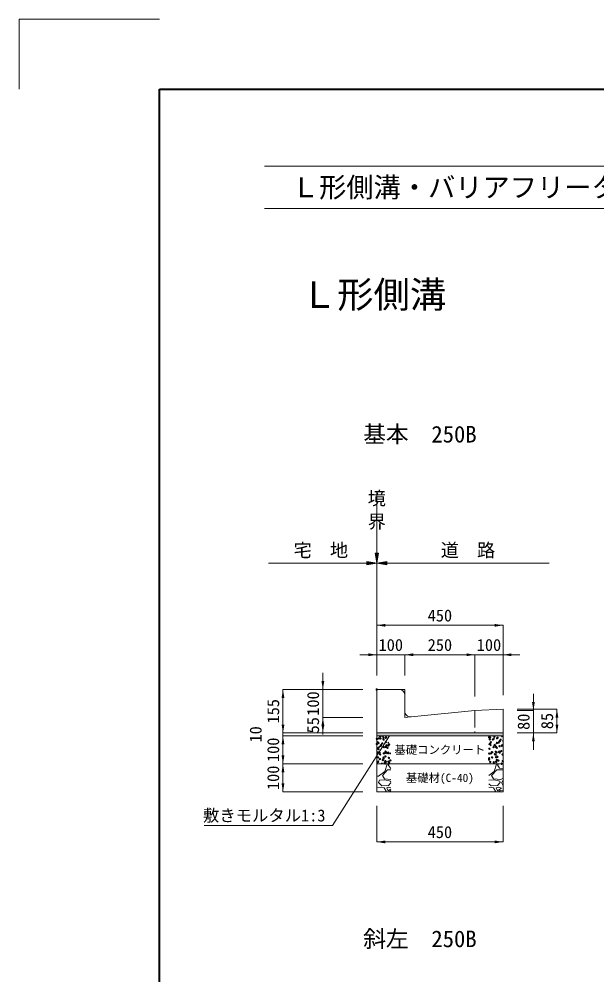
# Model space of a CAD drawing. Units: millimetres at full size; some dimension numbers follow another scale. Extents: x -3213 to 7287, y 2125 to 9550.
# Drawn here: x -3213 to -1154, y 6140 to 9550 of the extents above; entities that cross this region are included whole.
import ezdxf
from ezdxf.enums import TextEntityAlignment as Align

# ---------------------------------------------------------------- set-up
doc = ezdxf.new("R2010")
doc.units = ezdxf.units.MM
doc.header["$LTSCALE"] = 10
doc.header["$PDMODE"] = 32
doc.header["$PDSIZE"] = 5
doc.linetypes.add('DASHED', pattern=[7.5, 6, -1.5])
for name, color, linetype, lineweight in [('Defpoints_2', 7, 'Continuous', 13), ('ハッチング_基礎', 150, 'Continuous', 5), ('図枠', 7, 'Continuous', 5), ('寸法線', 7, 'Continuous', 13), ('引出線', 4, 'Continuous', 13), ('本体', 2, 'Continuous', 13), ('舗装・基礎', 3, 'Continuous', 13), ('補助線', 8, 'DASHED', 13)]:
    doc.layers.add(name, color=color, linetype=linetype, lineweight=lineweight)
doc.layers.add('ハッチング_モルタル', color=30, linetype='Continuous')
doc.layers.add('文字', color=41, linetype='Continuous')
doc.styles.add('ＭＳ ゴシック', font='')
doc.styles.get('ＭＳ ゴシック').set_extended_font_data('MS Gothic')

# ---------------------------------------------------------------- blocks, each defined once
blk = doc.blocks.new('filled_arrow')
at = {"color": 0, "linetype": 'Continuous', "lineweight": -2}
blk.add_solid([(7.5, 1.25), (0, 0), (7.5, -1.25)], dxfattribs=at)

msp = doc.modelspace()

# ---------------------------------------------------------------- hatches: boundary and pattern name
at = {"layer": 'ハッチング_モルタル'}
msp.add_hatch(color=256, dxfattribs=at).paths.add_polyline_path([(-1488.13, 6993.32), (-1488.13, 7003.32), (-1938.13, 7003.32), (-1938.13, 6993.32)])
at = {"layer": '寸法線'}
for points in [[(-1944.13, 7644.51), (-1932.13, 7644.51), (-1938.13, 7608.51)], [(-1974.13, 7614.51), (-1974.13, 7602.51), (-1938.13, 7608.51)], [(-1902.13, 7614.51), (-1902.13, 7602.51), (-1938.13, 7608.51)]]:
    msp.add_hatch(color=256, dxfattribs=at).paths.add_polyline_path(points)

# ---------------------------------------------------------------- linework, layer by layer
at = {"layer": 'Defpoints_2'}
for p, q in [((-3213.13, 9549.64), (-2713.13, 9549.64)), ((-3213.13, 9299.64), (-3213.13, 9549.64))]:
    msp.add_line(p, q, dxfattribs=at)
at = {"layer": 'ハッチング_基礎'}
for p, q in [((-1918.44, 6991.46), (-1915.91, 6989.76)), ((-1918.43, 6991.47), (-1914.87, 6992.83)), ((-1915.91, 6989.76), (-1914.88, 6992.83)), ((-1530.21, 6992.62), (-1529.62, 6993.32)), ((-1530.21, 6992.62), (-1527.17, 6992.35)), ((-1527.19, 6992.35), (-1527.37, 6993.32)), ((-1493.77, 6989.43), (-1491.32, 6992.35)), ((-1493.77, 6989.43), (-1490.74, 6989.16)), ((-1490.76, 6989.16), (-1491.34, 6992.34)), ((-1935.54, 6970.39), (-1933.09, 6973.31)), ((-1935.54, 6970.39), (-1932.5, 6970.12)), ((-1932.52, 6970.12), (-1933.11, 6973.3)), ((-1930.79, 6954.63), (-1927.24, 6956)), ((-1928.27, 6952.92), (-1927.24, 6955.99)), ((-1906.68, 6958.27), (-1902.16, 6957.57)), ((-1906.67, 6958.27), (-1902.72, 6962.39)), ((-1902.16, 6957.57), (-1902.72, 6962.39)), ((-1899.1, 6967.2), (-1896.65, 6970.12)), ((-1899.1, 6967.2), (-1896.07, 6966.93)), ((-1896.09, 6966.93), (-1896.67, 6970.12)), ((-1534.39, 6958.91), (-1531.86, 6957.21)), ((-1534.38, 6958.92), (-1530.83, 6960.29)), ((-1531.86, 6957.21), (-1530.83, 6960.28)), ((-1523.77, 6981.56), (-1519.81, 6985.69)), ((-1523.77, 6981.57), (-1519.25, 6980.87)), ((-1523.16, 6954.41), (-1520.71, 6957.33)), ((-1520.14, 6954.14), (-1520.73, 6957.32)), ((-1519.26, 6980.86), (-1519.82, 6985.68)), ((-1491.7, 6975.31), (-1488.14, 6976.67)), ((-1491.7, 6975.3), (-1489.18, 6973.59)), ((-1489.18, 6973.59), (-1488.15, 6976.66)), ((-1930.8, 6954.62), (-1928.27, 6952.92)), ((-1928.49, 6932.18), (-1926.04, 6935.1)), ((-1928.49, 6932.18), (-1925.45, 6931.91)), ((-1925.47, 6931.91), (-1926.06, 6935.09)), ((-1900.47, 6934.18), (-1896.91, 6935.54)), ((-1900.47, 6934.17), (-1897.95, 6932.46)), ((-1897.95, 6932.46), (-1896.92, 6935.53)), ((-1892.05, 6928.99), (-1889.6, 6931.91)), ((-1892.05, 6928.99), (-1889.02, 6928.72)), ((-1889.04, 6928.72), (-1889.62, 6931.9)), ((-1523.16, 6954.41), (-1520.12, 6954.14)), ((-1517.04, 6923.67), (-1512.52, 6922.97)), ((-1517.03, 6923.67), (-1513.08, 6927.79)), ((-1512.52, 6922.97), (-1513.08, 6927.79)), ((-1504.06, 6938.47), (-1500.5, 6939.83)), ((-1504.06, 6938.46), (-1501.54, 6936.75)), ((-1501.54, 6936.75), (-1500.51, 6939.82)), ((-1921.44, 6893.97), (-1918.99, 6896.88)), ((-1921.44, 6893.97), (-1918.41, 6893.7)), ((-1918.42, 6893.7), (-1919.01, 6896.88)), ((-1912.83, 6897.34), (-1909.27, 6898.71)), ((-1912.83, 6897.33), (-1910.31, 6895.63)), ((-1910.31, 6895.63), (-1909.28, 6898.7)), ((-1909.08, 6866.06), (-1900.95, 6891.46)), ((-1900.95, 6891.46), (-1902.09, 6893.32)), ((-1899.94, 6900.37), (-1895.98, 6904.5)), ((-1899.94, 6900.38), (-1895.42, 6899.68)), ((-1894.01, 6893.32), (-1897.9, 6889.43)), ((-1897.9, 6889.43), (-1889.77, 6877.23)), ((-1895.42, 6899.67), (-1895.99, 6904.5)), ((-1519.48, 6866.06), (-1511.35, 6891.46)), ((-1516.42, 6901.63), (-1512.86, 6903)), ((-1516.42, 6901.62), (-1513.9, 6899.92)), ((-1516.11, 6916.2), (-1513.66, 6919.11)), ((-1516.11, 6916.2), (-1513.08, 6915.93)), ((-1513.9, 6899.92), (-1512.87, 6902.99)), ((-1513.1, 6915.93), (-1513.68, 6919.11)), ((-1511.35, 6891.46), (-1512.49, 6893.32)), ((-1504.41, 6893.32), (-1508.3, 6889.43)), ((-1508.3, 6889.43), (-1500.17, 6877.23)), ((-1931.43, 6848.79), (-1909.08, 6866.06)), ((-1918.22, 6851.83), (-1899.93, 6872.15)), ((-1899.93, 6872.15), (-1888.13, 6872.15)), ((-1889.77, 6877.23), (-1888.13, 6877.04)), ((-1538.13, 6851.65), (-1519.48, 6866.06)), ((-1528.62, 6851.83), (-1510.33, 6872.15)), ((-1510.33, 6872.15), (-1488.13, 6872.15)), ((-1500.17, 6877.23), (-1488.13, 6875.79)), ((-1938.13, 6849.1), (-1931.43, 6848.79)), ((-1931.43, 6826.43), (-1928.38, 6834.56)), ((-1920.25, 6814.24), (-1931.43, 6826.43)), ((-1909.08, 6836.59), (-1928.38, 6834.56)), ((-1911.11, 6839.64), (-1918.22, 6851.83)), ((-1888.13, 6837.8), (-1911.11, 6839.64)), ((-1888.76, 6831.51), (-1909.08, 6836.59)), ((-1888.13, 6826.01), (-1896.89, 6816.27)), ((-1888.13, 6828.35), (-1888.76, 6831.51)), ((-1519.48, 6836.59), (-1538.13, 6834.63)), ((-1530.65, 6814.24), (-1538.13, 6822.39)), ((-1521.51, 6839.64), (-1528.62, 6851.83)), ((-1496.11, 6837.61), (-1521.51, 6839.64)), ((-1499.16, 6831.51), (-1519.48, 6836.59)), ((-1498.14, 6826.43), (-1507.29, 6816.27)), ((-1498.14, 6826.43), (-1499.16, 6831.51)), ((-1488.13, 6841.79), (-1496.11, 6837.61)), ((-1493.06, 6826.43), (-1488.13, 6814.92)), ((-1492.05, 6826.43), (-1488.13, 6835.58)), ((-1936.51, 6810.18), (-1938.13, 6808.7)), ((-1912.13, 6808.15), (-1936.51, 6810.18)), ((-1896.89, 6816.27), (-1920.25, 6814.24)), ((-1903.07, 6793.32), (-1912.13, 6808.15)), ((-1894.85, 6810.18), (-1901.97, 6807.13)), ((-1901.97, 6807.13), (-1897.9, 6796.97)), ((-1897.9, 6796.97), (-1888.13, 6802.84)), ((-1888.13, 6807.93), (-1894.85, 6810.18)), ((-1888.13, 6797.6), (-1892.41, 6793.32)), ((-1522.53, 6808.15), (-1538.13, 6809.45)), ((-1507.29, 6816.27), (-1530.65, 6814.24)), ((-1513.47, 6793.32), (-1522.53, 6808.15)), ((-1505.25, 6810.18), (-1512.37, 6807.13)), ((-1512.37, 6807.13), (-1508.3, 6796.97)), ((-1508.3, 6796.97), (-1493.06, 6806.11)), ((-1493.06, 6806.11), (-1505.25, 6810.18)), ((-1498.14, 6797.99), (-1502.81, 6793.32)), ((-1488.13, 6796.48), (-1498.14, 6797.99))]:
    msp.add_line(p, q, dxfattribs=at)
for p in [(-1925.96, 6991.07), (-1904.93, 6987.45), (-1537.75, 6987.78), (-1534.61, 6987.28), (-1518.51, 6990.32), (-1938.05, 6963.58), (-1937.41, 6981.94), (-1931.63, 6966.96), (-1931.01, 6983.87), (-1924.69, 6983.62), (-1924.09, 6959.56), (-1924.02, 6957.05), (-1918.82, 6966.11), (-1914.2, 6985.52), (-1913.79, 6979.92), (-1913.38, 6952.74), (-1906.16, 6953.63), (-1905.54, 6970.54), (-1905.45, 6986.15), (-1896.97, 6958.42), (-1894.39, 6962.14), (-1536.09, 6963.7), (-1535.47, 6980.61), (-1533.75, 6964.12), (-1531.87, 6970.28), (-1523.9, 6980.46), (-1521.58, 6952.97), (-1517.6, 6960.32), (-1513.16, 6954.47), (-1509.7, 6967.51), (-1509.08, 6984.42), (-1507.49, 6986.14), (-1504.12, 6969.21), (-1500.44, 6956.14), (-1499.79, 6974.5), (-1496.78, 6979.32), (-1491.95, 6958.05), (-1490.48, 6959.17), (-1934.2, 6933.74), (-1932.86, 6933.14), (-1932.24, 6950.05), (-1932.18, 6946.08), (-1926.11, 6926.74), (-1913.46, 6930.27), (-1907.4, 6919.8), (-1907.08, 6932.6), (-1906.78, 6936.72), (-1900.74, 6931.94), (-1900.1, 6950.3), (-1896.49, 6931.83), (-1537.32, 6929.88), (-1536.7, 6946.79), (-1531.8, 6930.1), (-1527.49, 6934.36), (-1526.52, 6934.43), (-1516.78, 6927.53), (-1513.8, 6936.11), (-1510.94, 6933.69), (-1510.32, 6950.6), (-1507.93, 6918.6), (-1502.17, 6935.19), (-1500.37, 6933.21), (-1494.56, 6938.64), (-1489.66, 6926.39), (-1934.1, 6899.32), (-1933.48, 6916.23), (-1933.38, 6900.96), (-1926.82, 6910.23), (-1916.97, 6906.64), (-1914.11, 6911.9), (-1913.94, 6915.59), (-1908.23, 6894.4), (-1908.02, 6902.89), (-1906.26, 6899.81), (-1894.87, 6914.44), (-1894.54, 6897.81), (-1889.85, 6905.49), (-1537.94, 6912.97), (-1537.6, 6908.54), (-1533.9, 6899.79), (-1527.17, 6916.07), (-1521.29, 6898.57), (-1512.17, 6899.86), (-1511.55, 6916.77), (-1510.48, 6907.39), (-1504.27, 6904.88), (-1492.1, 6893.72), (-1489.21, 6902.79)]:
    msp.add_point(p, dxfattribs=at)
at = {"layer": '図枠', "lineweight": 40}
for p, q in [((-2713.13, 2374.64), (-2713.13, 9299.64)), ((-2713.13, 9299.64), (7036.87, 9299.64))]:
    msp.add_line(p, q, dxfattribs=at)
at = {"layer": '図枠', "lineweight": 13}
for p, q in [((-2338.13, 9024.64), (6661.87, 9024.64)), ((-2338.13, 8874.64), (6661.87, 8874.64))]:
    msp.add_line(p, q, dxfattribs=at)
at = {"layer": '寸法線'}
for p, q in [((-1938.13, 7644.51), (-1938.13, 7864.98)), ((-1974.13, 7608.51), (-2324.13, 7608.51)), ((-1938.13, 7387.32), (-1938.13, 7608.51)), ((-1324.13, 7608.51), (-1902.13, 7608.51)), ((-1488.13, 7387.32), (-1938.13, 7387.32)), ((-1938.13, 7208.32), (-1938.13, 7387.32)), ((-1488.13, 7138.32), (-1488.13, 7387.32)), ((-1778.13, 7282.32), (-1998.13, 7282.32)), ((-1938.13, 7208.32), (-1938.13, 7282.32)), ((-1588.13, 7282.32), (-1838.13, 7282.32)), ((-1838.13, 7208.32), (-1838.13, 7282.32)), ((-1838.13, 7208.32), (-1838.13, 7282.32)), ((-1648.13, 7282.32), (-1428.13, 7282.32)), ((-1588.13, 7133.32), (-1588.13, 7282.32)), ((-1588.13, 7133.32), (-1588.13, 7282.32)), ((-1488.13, 7138.32), (-1488.13, 7282.32)), ((-2130.31, 6998.32), (-2130.31, 7218.32)), ((-2272.49, 7003.32), (-2272.49, 7158.32)), ((-1988.13, 7158.32), (-2272.49, 7158.32)), ((-1988.13, 7158.32), (-2130.31, 7158.32)), ((-1379.8, 6943.32), (-1379.8, 7143.32)), ((-2130.31, 6998.32), (-2130.31, 7063.32)), ((-1988.13, 7058.32), (-2130.31, 7058.32)), ((-1988.13, 7058.32), (-2130.31, 7058.32)), ((-1438.13, 7088.32), (-1295.94, 7088.32)), ((-1438.13, 7083.32), (-1379.8, 7083.32)), ((-1295.94, 7088.32), (-1295.94, 7003.32)), ((-2272.49, 7033.32), (-2272.49, 6963.32)), ((-1988.13, 7003.32), (-2272.49, 7003.32)), ((-1988.13, 7003.32), (-2272.49, 7003.32)), ((-1988.13, 6993.32), (-2272.49, 6993.32)), ((-2272.49, 6993.32), (-2272.49, 6833.32)), ((-1988.13, 6993.32), (-2272.49, 6993.32)), ((-1988.13, 7003.32), (-2130.31, 7003.32)), ((-1438.13, 7003.32), (-1295.94, 7003.32)), ((-1438.13, 7003.32), (-1379.8, 7003.32)), ((-2272.49, 6953.32), (-2272.49, 6793.32)), ((-1988.13, 6893.32), (-2272.49, 6893.32)), ((-1988.13, 6893.32), (-2272.49, 6893.32)), ((-1988.13, 6793.32), (-2272.49, 6793.32)), ((-1938.13, 6743.32), (-1938.13, 6614.74)), ((-1488.13, 6743.32), (-1488.13, 6614.74)), ((-1938.13, 6614.74), (-1488.13, 6614.74))]:
    msp.add_line(p, q, dxfattribs=at)
for points in [[(-1944.13, 7644.51), (-1932.13, 7644.51), (-1938.13, 7608.51)], [(-1974.13, 7614.51), (-1974.13, 7602.51), (-1938.13, 7608.51)], [(-1902.13, 7614.51), (-1902.13, 7602.51), (-1938.13, 7608.51)]]:
    msp.add_lwpolyline(points, close=True, dxfattribs=at)
at = {"layer": '引出線'}
msp.add_lwpolyline([(-1893.14, 6993.32), (-2095.98, 6673.81), (-2553.39, 6673.81)], dxfattribs=at)
at = {"layer": '本体'}
for p, q in [((-1938.13, 7158.32), (-1938.13, 7003.32)), ((-1858.13, 7158.32), (-1938.13, 7158.32)), ((-1838.13, 7080.42), (-1838.13, 7138.32)), ((-1816.14, 7060.52), (-1588.13, 7083.32)), ((-1588.13, 7083.32), (-1488.13, 7088.32)), ((-1488.13, 7088.32), (-1488.13, 7003.32)), ((-1938.13, 7003.32), (-1488.13, 7003.32))]:
    msp.add_line(p, q, dxfattribs=at)
for centre, start, end in [((-1858.13, 7138.32), 0, 90), ((-1818.13, 7080.42), 180, 275.71059)]:
    msp.add_arc(centre, 20, start, end, dxfattribs=at)
at = {"layer": '舗装・基礎'}
for points in [[(-1938.13, 7003.32), (-1488.13, 7003.32), (-1488.13, 6993.32), (-1938.13, 6993.32)], [(-1938.13, 6993.32), (-1488.13, 6993.32), (-1488.13, 6893.32), (-1938.13, 6893.32)], [(-1938.13, 6893.32), (-1488.13, 6893.32), (-1488.13, 6793.32), (-1938.13, 6793.32)]]:
    msp.add_lwpolyline(points, close=True, dxfattribs=at)
at = {"layer": '補助線'}
for p, q in [((-1858.13, 7158.32), (-1838.13, 7158.32)), ((-1838.13, 7138.32), (-1838.13, 7158.32)), ((-1838.13, 7080.42), (-1838.13, 7058.32)), ((-1816.14, 7060.52), (-1838.13, 7058.32)), ((-1588.13, 7083.32), (-1588.13, 7003.32))]:
    msp.add_line(p, q, dxfattribs=at)
msp.add_point((-1938.13, 7158.32), dxfattribs=at)

# ---------------------------------------------------------------- block references
at = {"layer": '寸法線', "xscale": 4, "yscale": 4}
for p in [(-1938.13, 7387.32), (-1838.13, 7282.32), (-1838.13, 7282.32), (-1488.13, 7282.32), (-1938.13, 6614.74)]:
    msp.add_blockref('filled_arrow', p, dxfattribs=at)
for p, rotation in [((-1488.13, 7387.32), 180), ((-1938.13, 7282.32), 180), ((-1588.13, 7282.32), 180), ((-1588.13, 7282.32), 180), ((-2130.31, 7158.32), 90), ((-2272.49, 7158.32), 270), ((-1379.8, 7083.32), 90), ((-2130.31, 7058.32), 270), ((-2130.31, 7058.32), 270), ((-1295.94, 7088.32), 270), ((-2272.49, 7003.32), 90), ((-2130.31, 7003.32), 90), ((-1295.94, 7003.32), 90), ((-2272.49, 6993.32), 270), ((-1379.8, 7003.32), 270), ((-2272.49, 6893.32), 90), ((-2272.49, 6893.32), 270), ((-2272.49, 6793.32), 90), ((-1488.13, 6614.74), 180)]:
    msp.add_blockref('filled_arrow', p, dxfattribs=dict(at, rotation=rotation))
at = {"layer": '引出線', "xscale": 0.133, "yscale": 0.133, "rotation": 237.6}
msp.add_blockref('filled_arrow', (-1893.14, 6993.32), dxfattribs=at)

# ---------------------------------------------------------------- texts
at = {"layer": '図枠', "style": 'ＭＳ ゴシック'}
for s, height, p in [('\u3000Ｌ形側溝・バリアフリータイプ\u3000布設標準構造図', 71.21, (-2338.13, 8949.64)), ('\u3000Ｌ形側溝', 94.94, (-2338.13, 8567.03))]:
    msp.add_text(s, height=height, dxfattribs=at).set_placement(p, align=Align.MIDDLE_LEFT)
at = {"layer": '寸法線', "style": 'ＭＳ ゴシック'}
for s, p in [('境', (-1970.5, 7864.32)), ('界', (-1970.5, 7780.99))]:
    msp.add_text(s, height=47.47, dxfattribs=at).set_placement(p, align=Align.TOP_LEFT)
for s, height, p in [('宅\u3000地', 47.47, (-2137.62, 7655.44)), ('道\u3000路', 47.47, (-1613.13, 7655.44)), ('450', 42.72, (-1713.13, 7422.32)), ('100', 42.72, (-1888.13, 7317.32)), ('250', 42.72, (-1713.13, 7317.32)), ('100', 42.72, (-1538.13, 7317.32)), ('450', 42.72, (-1713.13, 6649.74))]:
    msp.add_text(s, height=height, dxfattribs=at).set_placement(p, align=Align.MIDDLE_CENTER)
for s, p in [('100', (-2165.31, 7108.32)), ('155', (-2307.49, 7080.82)), ('80', (-1414.8, 7043.32)), ('85', (-1330.94, 7045.82)), ('10', (-2369.99, 6998.32)), ('55', (-2165.31, 7030.82)), ('100', (-2307.49, 6943.32)), ('100', (-2307.49, 6843.32))]:
    msp.add_text(s, height=42.72, rotation=90, dxfattribs=at).set_placement(p, align=Align.MIDDLE_CENTER)
at = {"layer": '引出線', "style": 'ＭＳ ゴシック'}
msp.add_text('敷きモルタル1:3', height=42.72, dxfattribs=at).set_placement((-2120.98, 6730.55), align=Align.TOP_RIGHT)
at = {"layer": '文字', "style": 'ＭＳ ゴシック'}
for s, p in [('基本\u3000250B', (-1784.22, 8098.68)), ('斜左\u3000250B', (-1784.22, 6298.68))]:
    msp.add_text(s, height=59.34, dxfattribs=at).set_placement(p, align=Align.TOP_CENTER)
for s, p in [('基礎コンクリート', (-1713.13, 6943.32)), ('基礎材(C-40)', (-1713.13, 6843.32))]:
    msp.add_text(s, height=29.67, dxfattribs=at).set_placement(p, align=Align.MIDDLE_CENTER)

doc.saveas('drawing.dxf')
